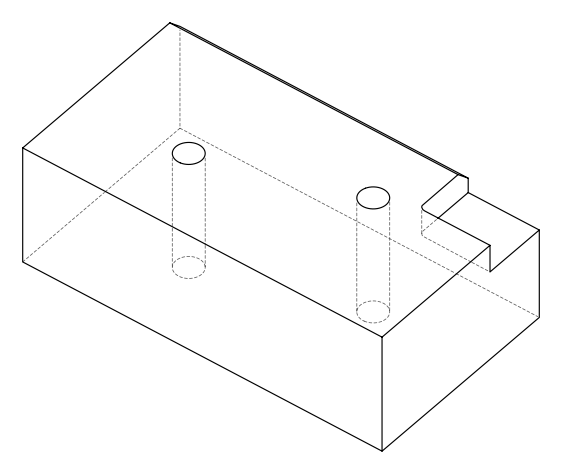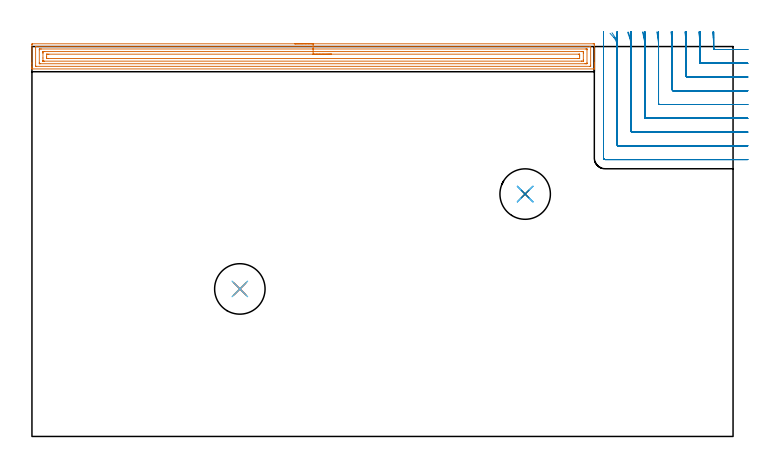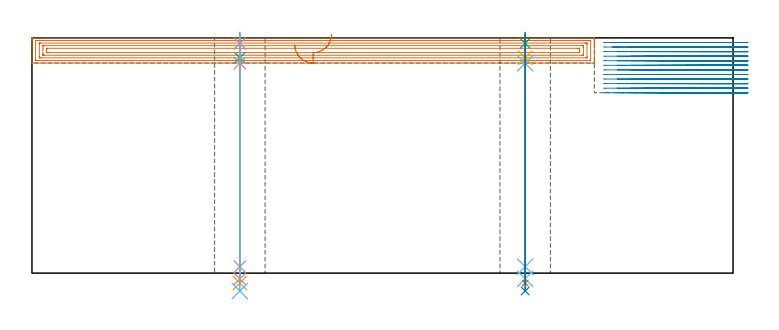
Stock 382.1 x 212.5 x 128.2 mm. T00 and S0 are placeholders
(PLAN: 12 operations, 10 tool changes, 37.7 min)
(1 AREA_MILL | FG_CHAMFER_SURFACE | UGT0205_001 | 12.55 min | 29419 mm3)
(2 MILL_CORNER_NOTCH_RECTANGULAR | CORNER_NOTCH_RECTANGULAR | NXT0201_013 | Follow Part, ap 2.5, ae 75% | 21.54 min | 149672 mm3)
(3 SPOT_DRILL | STEP1HOLE | NXT0321_9005460120000 | 0.05 min | 188 mm3)
(4 SPOT_DRILL_1 | STEP1HOLE_1 | NXT0321_9005460120000 | 0.05 min | 184 mm3)
(5 DRILL_BLIND_HOLE_INTO_CENTER | STEP1HOLE | UGT0301_192 | 0.05 min | 289 mm3)
(6 GUN_DRILL_THROUGH_HOLE | STEP1HOLE | UGT0307_003 | 0.59 min | 4532 mm3)
(7 SPADE_DRILL_TO_ENLARGE_THROUGH_HOLE | STEP1HOLE | UGT0306_008 | 0.54 min | 25784 mm3)
(8 DRILL_TO_ENLARGE_THROUGH_HOLE | STEP1HOLE | UGT0301_390 | 0.56 min | 45298 mm3)
(9 DRILL_BLIND_HOLE_INTO_CENTER_1 | STEP1HOLE_1 | UGT0301_192 | 0.05 min | 292 mm3)
(10 GUN_DRILL_THROUGH_HOLE_1 | STEP1HOLE_1 | UGT0307_003 | 0.59 min | 4535 mm3)
(11 SPADE_DRILL_TO_ENLARGE_THROUGH_HOLE_1 | STEP1HOLE_1 | UGT0306_008 | 0.54 min | 25779 mm3)
(12 DRILL_TO_ENLARGE_THROUGH_HOLE_1 | STEP1HOLE_1 | UGT0301_390 | 0.56 min | 45299 mm3)
(TOOL UGT0205_001 | Chamfer Mill 20 x 3 x 45 deg. | D20 FL50 Z2)
(TOOL NXT0201_013 | ENDMILL 10mm | D10 FL30 Z4)
(TOOL NXT0321_9005460120000 | NC Spot Drill, 142deg, 12mm, Carbide, Uncoated | D12 PA142 FL30 Z2)
(TOOL UGT0301_192 | Twist Drill 7.2 mm | D7.2 PA118 FL66 Z2)
(TOOL UGT0307_003 | Gun Drill 7 mm | D7 PA130 FL24 Z1)
(TOOL UGT0306_008 | Spade Drill 17.5mm | D17.5 PA132 FL10 Z2)
(TOOL UGT0301_390 | Twist Drill 27.5 mm | D27.5 PA118 FL165 Z2)
(OP 1 AREA_MILL)
G17 G21 G94 G90
T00 M6
G54
G17 G0 G90 X143.25 Y214. S1061 M3
G43 Z138.2 H0
Z124.5
G94 G1 X143.288 Z123.628 F250.
X143.402 Z122.764
X143.591 Z121.912
X143.853 Z121.08
X144.187 Z120.274
X144.59 Z119.5
X145.058 Z118.764
X145.59 Z118.072
X146.179 Z117.429
X146.822 Z116.84
X147.514 Z116.309
X148.25 Z115.84
X149.024 Z115.437
X149.83 Z115.103
X150.662 Z114.841
X151.514 Z114.652
X152.378 Z114.538
X153.25 Z114.5
X305.892
X306.184 Y213.997 Z114.502
X306.49 Y213.992 Z114.506
X306.5 Y213.681 Z114.817
Y203.581 Z124.914
Y203.012 Z125.485
Y202.688 Z125.808
Y202.119 Z126.377
Y201.796 Z126.699
Y201.149 Z127.35
Y200.737 Z127.762
Y200.357 Z128.134
Y200.32 Z128.171
X306.492 Y200.302 Z128.188
X306.338 Y200.3 Z128.2
X0.162
X0.01 Y200.302 Z128.188
X0.007 Y200.355 Z128.137
X0. Y200.738 Z127.762
Y201.149 Z127.35
Y201.796 Z126.699
Y203.012 Z125.485
Y203.581 Z124.914
Y213.396 Z115.101
X0.002 Y213.683 Z114.814
X0.01 Y213.992 Z114.506
X0.319 Y213.999 Z114.499
X153.25 Y214. Z114.5
Y212.586 Z115.914
X304.188
X304.352 Y212.584 Z115.916
X304.461 Y212.581 Z115.919
X304.492 Y212.579 Z115.921
X304.495 Y212.575 Z115.925
X304.498 Y212.56 Z115.94
X304.499 Y212.504 Z115.996
X304.5 Y202.296 Z126.204
X304.496 Y201.796 Z126.704
X304.493 Y201.747 Z126.753
X304.491 Y201.728 Z126.772
X304.433 Y201.721 Z126.779
X304.27 Y201.716 Z126.784
X304.188 Y201.715 Z126.785
X2.312 Y201.714 Z126.786
X2.148 Y201.716 Z126.784
X2.039 Y201.719 Z126.781
X2.008 Y201.721 Z126.779
X2.005 Y201.725 Z126.775
X2.002 Y201.74 Z126.76
X2.001 Y201.796 Z126.704
X2. Y212.005 Z116.495
X2.004 Y212.504 Z115.996
X2.006 Y212.552 Z115.948
X2.009 Y212.572 Z115.928
X2.067 Y212.579 Z115.921
X2.23 Y212.584 Z115.916
X2.312 Y212.585 Z115.915
X153.25 Y212.586 Z115.914
Y211.172 Z117.328
X301.869 Y211.171 Z117.329
X302.321 Y211.169 Z117.331
X302.471 Y211.167 Z117.333
X302.489 Y211.165 Z117.335
X302.493 Y211.112 Z117.388
X302.498 Y211.017 Z117.483
X302.5 Y210.898 Z117.602
Y210.719 Z117.781
X302.499 Y203.581 Z124.919
X302.498 Y203.404 Z125.096
X302.49 Y203.224 Z125.276
X302.482 Y203.135 Z125.365
X302.434 Y203.133 Z125.367
X302.321 Y203.13 Z125.37
X301.881 Y203.129 Z125.371
X301.429 Y203.128 Z125.372
X4.631 Y203.129 Z125.371
X4.179 Y203.131 Z125.369
X4.029 Y203.133 Z125.367
X4.011 Y203.135 Z125.365
X4.007 Y203.188 Z125.312
X4.002 Y203.283 Z125.217
X4. Y203.759 Z124.741
Y210.719 Z117.781
X4.002 Y210.896 Z117.604
X4.01 Y211.076 Z117.424
X4.018 Y211.165 Z117.335
X4.066 Y211.167 Z117.333
X4.179 Y211.17 Z117.33
X4.619 Y211.171 Z117.329
X5.071 Y211.172 Z117.328
X153.25
Y209.757 Z118.743
X299.713
X300.47 Y209.752 Z118.748
X300.486 Y209.751 Z118.749
X300.49 Y209.736 Z118.764
X300.495 Y209.686 Z118.814
X300.498 Y209.584 Z118.916
X300.5 Y209.379 Z119.121
Y208.971 Z119.529
Y205.401 Z123.099
Y204.937 Z123.563
X300.498 Y204.723 Z123.777
X300.495 Y204.616 Z123.884
X300.49 Y204.564 Z123.936
X300.485 Y204.549 Z123.951
X300.461 Y204.548 Z123.952
X299.643 Y204.543 Z123.957
X299.574
X6.787
X6.03 Y204.548 Z123.952
X6.014 Y204.549 Z123.951
X6.01 Y204.564 Z123.936
X6.005 Y204.614 Z123.886
X6.001 Y204.716 Z123.784
X6. Y206.258 Z122.242
Y208.899 Z119.601
Y209.363 Z119.137
X6.002 Y209.577 Z118.923
X6.005 Y209.684 Z118.816
X6.01 Y209.736 Z118.764
X6.015 Y209.751 Z118.749
X6.039 Y209.752 Z118.748
X6.857 Y209.757 Z118.743
X6.926
X153.25
Y208.343 Z120.157
X297.858 Y208.342 Z120.158
X298.454 Y208.339 Z120.161
X298.481 Y208.336 Z120.164
X298.49 Y208.33 Z120.17
X298.496 Y208.296 Z120.204
X298.499 Y208.042 Z120.458
X298.5 Y207.401 Z121.099
X298.499 Y206.097 Z122.403
X298.497 Y206.017 Z122.483
X298.493 Y205.978 Z122.522
X298.491 Y205.964 Z122.536
X298.459 Y205.963 Z122.537
X298.157 Y205.958 Z122.542
X297.858 Y205.957 Z122.543
X297.266
X8.642 Y205.958 Z122.542
X8.046 Y205.961 Z122.539
X8.019 Y205.963 Z122.537
X8.01 Y205.97 Z122.53
X8.004 Y206.003 Z122.497
X8.001 Y206.258 Z122.242
X8. Y206.899 Z121.601
X8.001 Y208.203 Z120.297
X8.003 Y208.283 Z120.217
X8.007 Y208.322 Z120.178
X8.009 Y208.336 Z120.164
X8.041 Y208.337 Z120.163
X8.343 Y208.342 Z120.158
X8.642 Y208.343 Z120.157
X9.234
X153.25
X154.122 Z120.195
X154.986 Z120.309
X155.838 Z120.498
X156.67 Z120.76
X157.476 Z121.094
X158.25 Z121.497
X158.986 Z121.965
X159.678 Z122.496
X160.321 Z123.086
X160.91 Z123.729
X161.442 Z124.421
X161.91 Z125.157
X162.313 Z125.931
X162.647 Z126.737
X162.909 Z127.569
X163.098 Z128.42
X163.212 Z129.285
X163.25 Z130.157
G0 Z138.2
M5
M2
(OP 2 MILL_CORNER_NOTCH_RECTANGULAR)
G17 G21 G94 G90
T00 M6
G54
G17 G0 G90 X371.036 Y220.489 S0 M3
G43 Z138.2 H0
Z125.708
G94 G1 X371.288 Y217.5 F250.
G2 X371.5 Y212.464 R60. F500.
G1 Y211.395
G3 X371.995 Y210.9 R0.5
G1 X387.1
X390.1 F250.
G0 Z138.2
X363.47 Y220.486
Z125.708
G1 X363.758 Y217.5
G2 X364. Y212.464 R52.5 F500.
G1 Y203.896
G3 X364.496 Y203.4 R0.5
G1 X387.1
X390.1 F250.
G0 Z138.2
X355.882 Y220.481
Z125.708
G1 X356.217 Y217.5
G2 X356.5 Y212.464 R45. F500.
G1 Y196.396
G3 X356.996 Y195.9 R0.5
G1 X387.1
X390.1 F250.
G0 Z138.2
X348.257 Y220.473
Z125.708
G1 X348.66 Y217.5
G2 X349. Y212.464 R37.5 F500.
G1 Y188.896
G3 X349.496 Y188.4 R0.5
G1 X387.1
X390.1 F250.
G0 Z138.2
X340.571 Y220.457
Z125.708
G1 X341.074 Y217.5
G2 X341.5 Y212.464 R30. F500.
G1 Y181.396
G3 X341.996 Y180.9 R0.5
G1 X387.1
X390.1 F250.
G0 Z138.2
X332.758 Y220.424
Z125.708
G1 X333.429 Y217.5
G2 X334. Y212.464 R22.5 F500.
G1 Y173.897
G3 X334.497 Y173.4 R0.5
G1 X387.1
X390.1 F250.
G0 Z138.2
X324.622 Y220.326
Z125.708
G1 X325.629 Y217.5
G2 X326.5 Y212.464 R15. F500.
G1 Y166.397
G3 X326.997 Y165.9 R0.5
G1 X387.1
X390.1 F250.
G0 Z138.2
X315.043 Y219.723
Z125.708
G1 X317.058 Y217.5
G2 X319. Y212.464 R7.5 F500.
G1 Y158.897
G3 X319.497 Y158.4 R0.5
G1 X387.1
X390.1 F250.
G0 Z138.2
X311.5 Y215.464
Z125.708
G1 Y212.464
Y151.8 F500.
G3 X312.4 Y150.9 R0.9
G1 X387.1
X390.1 F250.
G0 Z138.2
X371.155 Y220.493
Z123.217
G1 X371.36 Y217.5
G2 X371.5 Y213.4 R60. F500.
G1 Y211.395
G3 X371.995 Y210.9 R0.5
G1 X387.1
X390.1 F250.
G0 Z138.2
X363.605 Y220.491
Z123.217
G1 X363.84 Y217.5
G2 X364. Y213.4 R52.5 F500.
G1 Y203.896
G3 X364.496 Y203.4 R0.5
G1 X387.1
X390.1 F250.
G0 Z138.2
X356.039 Y220.488
Z123.217
G1 X356.313 Y217.5
G2 X356.5 Y213.4 R45. F500.
G1 Y196.396
G3 X356.996 Y195.9 R0.5
G1 X387.1
X390.1 F250.
G0 Z138.2
X348.447 Y220.482
Z123.217
G1 X348.775 Y217.5
G2 X349. Y213.4 R37.5 F500.
G1 Y188.896
G3 X349.496 Y188.4 R0.5
G1 X387.1
X390.1 F250.
G0 Z138.2
X340.808 Y220.472
Z123.217
G1 X341.218 Y217.5
G2 X341.5 Y213.4 R30. F500.
G1 Y181.396
G3 X341.996 Y180.9 R0.5
G1 X387.1
X390.1 F250.
G0 Z138.2
X333.077 Y220.45
Z123.217
G1 X333.623 Y217.5
G2 X334. Y213.4 R22.5 F500.
G1 Y173.897
G3 X334.497 Y173.4 R0.5
G1 X387.1
X390.1 F250.
G0 Z138.2
X325.109 Y220.386
Z123.217
G1 X325.929 Y217.5
G2 X326.5 Y213.4 R15. F500.
G1 Y166.397
G3 X326.997 Y165.9 R0.5
G1 X387.1
X390.1 F250.
G0 Z138.2
X316.14 Y220.012
Z123.217
G1 X317.78 Y217.5
G2 X319. Y213.4 R7.5 F500.
G1 Y158.897
G3 X319.497 Y158.4 R0.5
G1 X387.1
X390.1 F250.
G0 Z138.2
X311.5 Y216.4
Z123.217
G1 Y213.4
Y151.8 F500.
G3 X312.4 Y150.9 R0.9
G1 X387.1
X390.1 F250.
G0 Z138.2
X371.459 Y220.5
Z120.725
G1 X371.496 Y217.5
G2 X371.5 Y216.775 R60. F500.
G1 Y211.395
G3 X371.995 Y210.9 R0.5
G1 X387.1
X390.1 F250.
G0 Z138.2
X363.954 Y220.5
Z120.725
G1 X363.995 Y217.5
G2 X364. Y216.775 R52.5 F500.
G1 Y203.896
G3 X364.496 Y203.4 R0.5
G1 X387.1
X390.1 F250.
G0 Z138.2
X356.446 Y220.5
Z120.725
G1 X356.494 Y217.5
G2 X356.5 Y216.775 R45. F500.
G1 Y196.396
G3 X356.996 Y195.9 R0.5
G1 X387.1
X390.1 F250.
G0 Z138.2
X348.935 Y220.5
Z120.725
G1 X348.993 Y217.5
G2 X349. Y216.775 R37.5 F500.
G1 Y188.896
G3 X349.496 Y188.4 R0.5
G1 X387.1
X390.1 F250.
G0 Z138.2
X341.419 Y220.499
Z120.725
G1 X341.491 Y217.5
G2 X341.5 Y216.775 R30. F500.
G1 Y181.396
G3 X341.996 Y180.9 R0.5
G1 X387.1
X390.1 F250.
G0 Z138.2
X333.892 Y220.499
Z120.725
G1 X333.988 Y217.5
G2 X334. Y216.775 R22.5 F500.
G1 Y173.896
G3 X334.496 Y173.4 R0.5
G1 X387.1
X390.1 F250.
G0 Z138.2
X326.338 Y220.497
Z120.725
G1 X326.482 Y217.5
G2 X326.5 Y216.775 R15. F500.
G1 Y166.397
G3 X326.997 Y165.9 R0.5
G1 X387.1
X390.1 F250.
G0 Z138.2
X318.675 Y220.486
Z120.725
G1 X318.965 Y217.5
G2 X319. Y216.775 R7.5 F500.
G1 Y158.897
G3 X319.497 Y158.4 R0.5
G1 X387.1
X390.1 F250.
G0 Z138.2
X311.5 Y219.775
Z120.725
G1 Y216.775
Y151.8 F500.
G3 X312.4 Y150.9 R0.9
G1 X387.1
X390.1 F250.
G0 Z138.2
X371.5 Y220.5
Z118.233
G1 Y217.5
Y211.395 F500.
G3 X371.995 Y210.9 R0.5
G1 X387.1
X390.1 F250.
G0 Z138.2
X364. Y220.5
Z118.233
G1 Y217.5
Y203.896 F500.
G3 X364.496 Y203.4 R0.5
G1 X387.1
X390.1 F250.
G0 Z138.2
X356.5 Y220.5
Z118.233
G1 Y217.5
Y196.396 F500.
G3 X356.996 Y195.9 R0.5
G1 X387.1
X390.1 F250.
G0 Z138.2
X349. Y220.5
Z118.233
G1 Y217.5
Y188.896 F500.
G3 X349.496 Y188.4 R0.5
G1 X387.1
X390.1 F250.
G0 Z138.2
X341.5 Y220.5
Z118.233
G1 Y217.5
Y181.396 F500.
G3 X341.996 Y180.9 R0.5
G1 X387.1
X390.1 F250.
G0 Z138.2
X334. Y220.5
Z118.233
G1 Y217.5
Y173.896 F500.
G3 X334.496 Y173.4 R0.5
G1 X387.1
X390.1 F250.
G0 Z138.2
X326.5 Y220.5
Z118.233
G1 Y217.5
Y166.397 F500.
G3 X326.997 Y165.9 R0.5
G1 X387.1
X390.1 F250.
G0 Z138.2
X319. Y220.5
Z118.233
G1 Y217.5
Y158.897 F500.
G3 X319.497 Y158.4 R0.5
G1 X387.1
X390.1 F250.
G0 Z138.2
X311.5 Y220.5
Z118.233
G1 Y217.5
Y151.8 F500.
G3 X312.4 Y150.9 R0.9
G1 X387.1
X390.1 F250.
G0 Z138.2
X371.5 Y220.5
Z115.742
G1 Y217.5
Y211.395 F500.
G3 X371.995 Y210.9 R0.5
G1 X387.1
X390.1 F250.
G0 Z138.2
X364. Y220.5
Z115.742
G1 Y217.5
Y203.896 F500.
G3 X364.496 Y203.4 R0.5
G1 X387.1
X390.1 F250.
G0 Z138.2
X356.5 Y220.5
Z115.742
G1 Y217.5
Y196.396 F500.
G3 X356.996 Y195.9 R0.5
G1 X387.1
X390.1 F250.
G0 Z138.2
X349. Y220.5
Z115.742
G1 Y217.5
Y188.896 F500.
G3 X349.496 Y188.4 R0.5
G1 X387.1
X390.1 F250.
G0 Z138.2
X341.5 Y220.5
Z115.742
G1 Y217.5
Y181.396 F500.
G3 X341.996 Y180.9 R0.5
G1 X387.1
X390.1 F250.
G0 Z138.2
X334. Y220.5
Z115.742
G1 Y217.5
Y173.896 F500.
G3 X334.496 Y173.4 R0.5
G1 X387.1
X390.1 F250.
G0 Z138.2
X326.5 Y220.5
Z115.742
G1 Y217.5
Y166.397 F500.
G3 X326.997 Y165.9 R0.5
G1 X387.1
X390.1 F250.
G0 Z138.2
X319. Y220.5
Z115.742
G1 Y217.5
Y158.897 F500.
G3 X319.497 Y158.4 R0.5
G1 X387.1
X390.1 F250.
G0 Z138.2
X311.5 Y220.5
Z115.742
G1 Y217.5
Y151.8 F500.
G3 X312.4 Y150.9 R0.9
G1 X387.1
X390.1 F250.
G0 Z138.2
X371.5 Y220.5
Z113.25
G1 Y217.5
Y211.395 F500.
G3 X371.995 Y210.9 R0.5
G1 X387.1
X390.1 F250.
G0 Z138.2
X364. Y220.5
Z113.25
G1 Y217.5
Y203.896 F500.
G3 X364.496 Y203.4 R0.5
G1 X387.1
X390.1 F250.
G0 Z138.2
X356.5 Y220.5
Z113.25
G1 Y217.5
Y196.396 F500.
G3 X356.996 Y195.9 R0.5
G1 X387.1
X390.1 F250.
G0 Z138.2
X349. Y220.5
Z113.25
G1 Y217.5
Y188.896 F500.
G3 X349.496 Y188.4 R0.5
G1 X387.1
X390.1 F250.
G0 Z138.2
X341.5 Y220.5
Z113.25
G1 Y217.5
Y181.396 F500.
G3 X341.996 Y180.9 R0.5
G1 X387.1
X390.1 F250.
G0 Z138.2
X334. Y220.5
Z113.25
G1 Y217.5
Y173.896 F500.
G3 X334.496 Y173.4 R0.5
G1 X387.1
X390.1 F250.
G0 Z138.2
X326.5 Y220.5
Z113.25
G1 Y217.5
Y166.397 F500.
G3 X326.997 Y165.9 R0.5
G1 X387.1
X390.1 F250.
G0 Z138.2
X319. Y220.5
Z113.25
G1 Y217.5
Y158.897 F500.
G3 X319.497 Y158.4 R0.5
G1 X387.1
X390.1 F250.
G0 Z138.2
X311.5 Y220.5
Z113.25
G1 Y217.5
Y151.8 F500.
G3 X312.4 Y150.9 R0.9
G1 X387.1
X390.1 F250.
G0 Z138.2
X371.5 Y220.5
Z110.758
G1 Y217.5
Y211.395 F500.
G3 X371.995 Y210.9 R0.5
G1 X387.1
X390.1 F250.
G0 Z138.2
X364. Y220.5
Z110.758
G1 Y217.5
Y203.896 F500.
G3 X364.496 Y203.4 R0.5
G1 X387.1
X390.1 F250.
G0 Z138.2
X356.5 Y220.5
Z110.758
G1 Y217.5
Y196.396 F500.
G3 X356.996 Y195.9 R0.5
G1 X387.1
X390.1 F250.
G0 Z138.2
X349. Y220.5
Z110.758
G1 Y217.5
Y188.896 F500.
G3 X349.496 Y188.4 R0.5
G1 X387.1
X390.1 F250.
G0 Z138.2
X341.5 Y220.5
Z110.758
G1 Y217.5
Y181.396 F500.
G3 X341.996 Y180.9 R0.5
G1 X387.1
X390.1 F250.
G0 Z138.2
X334. Y220.5
Z110.758
G1 Y217.5
Y173.896 F500.
G3 X334.496 Y173.4 R0.5
G1 X387.1
X390.1 F250.
G0 Z138.2
X326.5 Y220.5
Z110.758
G1 Y217.5
Y166.397 F500.
G3 X326.997 Y165.9 R0.5
G1 X387.1
X390.1 F250.
G0 Z138.2
X319. Y220.5
Z110.758
G1 Y217.5
Y158.897 F500.
G3 X319.497 Y158.4 R0.5
G1 X387.1
X390.1 F250.
G0 Z138.2
X311.5 Y220.5
Z110.758
G1 Y217.5
Y151.8 F500.
G3 X312.4 Y150.9 R0.9
G1 X387.1
X390.1 F250.
G0 Z138.2
X371.5 Y220.5
Z108.267
G1 Y217.5
Y211.395 F500.
G3 X371.995 Y210.9 R0.5
G1 X387.1
X390.1 F250.
G0 Z138.2
X364. Y220.5
Z108.267
G1 Y217.5
Y203.896 F500.
G3 X364.496 Y203.4 R0.5
G1 X387.1
X390.1 F250.
G0 Z138.2
X356.5 Y220.5
Z108.267
G1 Y217.5
Y196.396 F500.
G3 X356.996 Y195.9 R0.5
G1 X387.1
X390.1 F250.
G0 Z138.2
X349. Y220.5
Z108.267
G1 Y217.5
Y188.896 F500.
G3 X349.496 Y188.4 R0.5
G1 X387.1
X390.1 F250.
G0 Z138.2
X341.5 Y220.5
Z108.267
G1 Y217.5
Y181.396 F500.
G3 X341.996 Y180.9 R0.5
G1 X387.1
X390.1 F250.
G0 Z138.2
X334. Y220.5
Z108.267
G1 Y217.5
Y173.896 F500.
G3 X334.496 Y173.4 R0.5
G1 X387.1
X390.1 F250.
G0 Z138.2
X326.5 Y220.5
Z108.267
G1 Y217.5
Y166.397 F500.
G3 X326.997 Y165.9 R0.5
G1 X387.1
X390.1 F250.
G0 Z138.2
X319. Y220.5
Z108.267
G1 Y217.5
Y158.897 F500.
G3 X319.497 Y158.4 R0.5
G1 X387.1
X390.1 F250.
G0 Z138.2
X311.5 Y220.5
Z108.267
G1 Y217.5
Y151.8 F500.
G3 X312.4 Y150.9 R0.9
G1 X387.1
X390.1 F250.
G0 Z138.2
X371.5 Y220.5
Z105.775
G1 Y217.5
Y211.395 F500.
G3 X371.995 Y210.9 R0.5
G1 X387.1
X390.1 F250.
G0 Z138.2
X364. Y220.5
Z105.775
G1 Y217.5
Y203.896 F500.
G3 X364.496 Y203.4 R0.5
G1 X387.1
X390.1 F250.
G0 Z138.2
X356.5 Y220.5
Z105.775
G1 Y217.5
Y196.396 F500.
G3 X356.996 Y195.9 R0.5
G1 X387.1
X390.1 F250.
G0 Z138.2
X349. Y220.5
Z105.775
G1 Y217.5
Y188.896 F500.
G3 X349.496 Y188.4 R0.5
G1 X387.1
X390.1 F250.
G0 Z138.2
X341.5 Y220.5
Z105.775
G1 Y217.5
Y181.396 F500.
G3 X341.996 Y180.9 R0.5
G1 X387.1
X390.1 F250.
G0 Z138.2
X334. Y220.5
Z105.775
G1 Y217.5
Y173.896 F500.
G3 X334.496 Y173.4 R0.5
G1 X387.1
X390.1 F250.
G0 Z138.2
X326.5 Y220.5
Z105.775
G1 Y217.5
Y166.397 F500.
G3 X326.997 Y165.9 R0.5
G1 X387.1
X390.1 F250.
G0 Z138.2
X319. Y220.5
Z105.775
G1 Y217.5
Y158.897 F500.
G3 X319.497 Y158.4 R0.5
G1 X387.1
X390.1 F250.
G0 Z138.2
X311.5 Y220.5
Z105.775
G1 Y217.5
Y151.8 F500.
G3 X312.4 Y150.9 R0.9
G1 X387.1
X390.1 F250.
G0 Z138.2
X371.5 Y220.5
Z103.283
G1 Y217.5
Y211.395 F500.
G3 X371.995 Y210.9 R0.5
G1 X387.1
X390.1 F250.
G0 Z138.2
X364. Y220.5
Z103.283
G1 Y217.5
Y203.896 F500.
G3 X364.496 Y203.4 R0.5
G1 X387.1
X390.1 F250.
G0 Z138.2
X356.5 Y220.5
Z103.283
G1 Y217.5
Y196.396 F500.
G3 X356.996 Y195.9 R0.5
G1 X387.1
X390.1 F250.
G0 Z138.2
X349. Y220.5
Z103.283
G1 Y217.5
Y188.896 F500.
G3 X349.496 Y188.4 R0.5
G1 X387.1
X390.1 F250.
G0 Z138.2
X341.5 Y220.5
Z103.283
G1 Y217.5
Y181.396 F500.
G3 X341.996 Y180.9 R0.5
G1 X387.1
X390.1 F250.
G0 Z138.2
X334. Y220.5
Z103.283
G1 Y217.5
Y173.896 F500.
G3 X334.496 Y173.4 R0.5
G1 X387.1
X390.1 F250.
G0 Z138.2
X326.5 Y220.5
Z103.283
G1 Y217.5
Y166.397 F500.
G3 X326.997 Y165.9 R0.5
G1 X387.1
X390.1 F250.
G0 Z138.2
X319. Y220.5
Z103.283
G1 Y217.5
Y158.897 F500.
G3 X319.497 Y158.4 R0.5
G1 X387.1
X390.1 F250.
G0 Z138.2
X311.5 Y220.5
Z103.283
G1 Y217.5
Y151.8 F500.
G3 X312.4 Y150.9 R0.9
G1 X387.1
X390.1 F250.
G0 Z138.2
X371.5 Y220.5
Z100.792
G1 Y217.5
Y211.395 F500.
G3 X371.995 Y210.9 R0.5
G1 X387.1
X390.1 F250.
G0 Z138.2
X364. Y220.5
Z100.792
G1 Y217.5
Y203.896 F500.
G3 X364.496 Y203.4 R0.5
G1 X387.1
X390.1 F250.
G0 Z138.2
X356.5 Y220.5
Z100.792
G1 Y217.5
Y196.396 F500.
G3 X356.996 Y195.9 R0.5
G1 X387.1
X390.1 F250.
G0 Z138.2
X349. Y220.5
Z100.792
G1 Y217.5
Y188.896 F500.
G3 X349.496 Y188.4 R0.5
G1 X387.1
X390.1 F250.
G0 Z138.2
X341.5 Y220.5
Z100.792
G1 Y217.5
Y181.396 F500.
G3 X341.996 Y180.9 R0.5
G1 X387.1
X390.1 F250.
G0 Z138.2
X334. Y220.5
Z100.792
G1 Y217.5
Y173.896 F500.
G3 X334.496 Y173.4 R0.5
G1 X387.1
X390.1 F250.
G0 Z138.2
X326.5 Y220.5
Z100.792
G1 Y217.5
Y166.397 F500.
G3 X326.997 Y165.9 R0.5
G1 X387.1
X390.1 F250.
G0 Z138.2
X319. Y220.5
Z100.792
G1 Y217.5
Y158.897 F500.
G3 X319.497 Y158.4 R0.5
G1 X387.1
X390.1 F250.
G0 Z138.2
X311.5 Y220.5
Z100.792
G1 Y217.5
Y151.8 F500.
G3 X312.4 Y150.9 R0.9
G1 X387.1
X390.1 F250.
G0 Z138.2
X371.5 Y220.5
Z98.3
G1 Y217.5
Y211.395 F500.
G3 X371.995 Y210.9 R0.5
G1 X387.1
X390.1 F250.
G0 Z138.2
X364. Y220.5
Z98.3
G1 Y217.5
Y203.896 F500.
G3 X364.496 Y203.4 R0.5
G1 X387.1
X390.1 F250.
G0 Z138.2
X356.5 Y220.5
Z98.3
G1 Y217.5
Y196.396 F500.
G3 X356.996 Y195.9 R0.5
G1 X387.1
X390.1 F250.
G0 Z138.2
X349. Y220.5
Z98.3
G1 Y217.5
Y188.896 F500.
G3 X349.496 Y188.4 R0.5
G1 X387.1
X390.1 F250.
G0 Z138.2
X341.5 Y220.5
Z98.3
G1 Y217.5
Y181.396 F500.
G3 X341.996 Y180.9 R0.5
G1 X387.1
X390.1 F250.
G0 Z138.2
X334. Y220.5
Z98.3
G1 Y217.5
Y173.896 F500.
G3 X334.496 Y173.4 R0.5
G1 X387.1
X390.1 F250.
G0 Z138.2
X326.5 Y220.5
Z98.3
G1 Y217.5
Y166.397 F500.
G3 X326.997 Y165.9 R0.5
G1 X387.1
X390.1 F250.
G0 Z138.2
X319. Y220.5
Z98.3
G1 Y217.5
Y158.897 F500.
G3 X319.497 Y158.4 R0.5
G1 X387.1
X390.1 F250.
G0 Z138.2
X311.5 Y220.5
Z98.3
G1 Y217.5
Y151.8 F500.
G3 X312.4 Y150.9 R0.9
G1 X387.1
X390.1 F250.
G0 Z138.2
M5
M2
(OP 3 SPOT_DRILL)
G17 G21 G94 G90
T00 M6
G54
G17 G0 G90 X268.8 Y132.1 S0 M3
G43 Z138.2 H0
G94 G81 G98 Z125.2 F250. R131.2
G80
M5
M2
(OP 4 SPOT_DRILL_1)
G17 G21 G94 G90
T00 M6
G54
G17 G0 G90 X113.3 Y80.4 S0 M3
G43 Z138.2 H0
G94 G81 G98 Z125.2 F250. R131.2
G80
M5
M2
(OP 5 DRILL_BLIND_HOLE_INTO_CENTER)
G17 G21 G94 G90
T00 M6
G54
G17 G0 G90 X268.8 Y132.1 S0 M3
G43 Z138.2 H0
G94 G81 G98 Z117.4 F250. R130.2
G80
M5
M2
(OP 6 GUN_DRILL_THROUGH_HOLE)
G17 G21 G94 G90
T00 M6
G54
G17 G0 G90 X268.8 Y132.1 M8
G43 Z138.2 H0
Z126.103
S716 M3
G94 G1 Z114.371 F125. M26
G4 X.084
Z3.5 F250.
G4 X.084
Z-3.132 F125.
G4 X.084
M5
M9
G0 Z126.103
Z138.2
M2
(OP 7 SPADE_DRILL_TO_ENLARGE_THROUGH_HOLE)
G17 G21 G94 G90
T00 M6
G54
G17 G0 G90 X268.8 Y132.1 S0 M3
G43 Z138.2 H0
G94 G73 G98 Z-5.396 F250. Q16.699 R130.2
G80
M5
M2
(OP 8 DRILL_TO_ENLARGE_THROUGH_HOLE)
G17 G21 G94 G90
T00 M6
G54
G17 G0 G90 X268.8 Y132.1 S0 M3
G43 Z138.2 H0
G94 G73 G98 Z-9.762 F250. Q22.994 R130.2
G80
M5
M2
(OP 9 DRILL_BLIND_HOLE_INTO_CENTER_1)
G17 G21 G94 G90
T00 M6
G54
G17 G0 G90 X113.3 Y80.4 S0 M3
G43 Z138.2 H0
G94 G81 G98 Z117.4 F250. R130.2
G80
M5
M2
(OP 10 GUN_DRILL_THROUGH_HOLE_1)
G17 G21 G94 G90
T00 M6
G54
G17 G0 G90 X113.3 Y80.4 M8
G43 Z138.2 H0
Z126.103
S716 M3
G94 G1 Z114.371 F125. M26
G4 X.084
Z3.5 F250.
G4 X.084
Z-3.132 F125.
G4 X.084
M5
M9
G0 Z126.103
Z138.2
M2
(OP 11 SPADE_DRILL_TO_ENLARGE_THROUGH_HOLE_1)
G17 G21 G94 G90
T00 M6
G54
G17 G0 G90 X113.3 Y80.4 S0 M3
G43 Z138.2 H0
G94 G73 G98 Z-5.396 F250. Q16.699 R130.2
G80
M5
M2
(OP 12 DRILL_TO_ENLARGE_THROUGH_HOLE_1)
G17 G21 G94 G90
T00 M6
G54
G17 G0 G90 X113.3 Y80.4 S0 M3
G43 Z138.2 H0
G94 G73 G98 Z-9.762 F250. Q22.994 R130.2
G80
M5
M2
